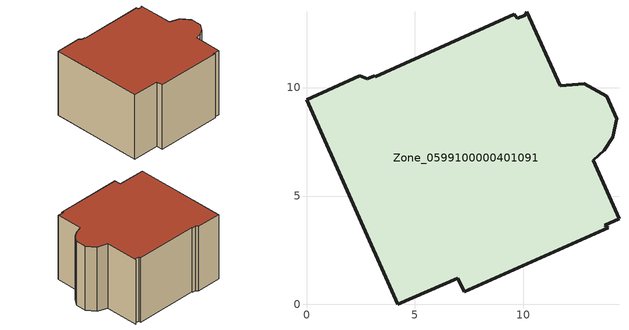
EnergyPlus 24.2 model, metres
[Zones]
Zone_0599100000401091
 floor ground (C_G): 3.18,10.51 9.59,13.38 9.72,13.19 10.09,13.34 10.15,13.5 11.69,10.08 12.81,10.18 13.83,9.6 14.29,8.55 14.12,7.7 13.72,7.1 13.21,6.64 14.41,3.94 13.75,3.65 13.92,3.54 7.27,0.58 6.98,1.21 4.21,0 0,9.43 2.46,10.53 2.79,10.41 3.16,10.55 z0
 wall outside (C_F): 13.72,7.1 14.12,7.7 14.29,8.55 13.83,9.6 12.81,10.18 11.69,10.08 10.15,13.5 10.09,13.34 9.72,13.19 9.59,13.38 3.18,10.51 3.16,10.55 2.79,10.41 2.46,10.53 0,9.43 4.21,0 6.98,1.21 7.27,0.58 13.92,3.54 13.75,3.65 14.41,3.94 13.21,6.64 13.72,7.1 z0:7.57
 roof outside (C_R): 11.69,10.08 10.15,13.5 10.09,13.34 9.72,13.19 9.59,13.38 3.18,10.51 3.16,10.55 2.79,10.41 2.46,10.53 0,9.43 4.21,0 6.98,1.21 7.27,0.58 13.92,3.54 13.75,3.65 14.41,3.94 13.21,6.64 13.72,7.1 14.12,7.7 14.29,8.55 13.83,9.6 12.81,10.18 z7.57
[BUILDING]
Pand.0599100000401091: North Axis=0; Terrain=City; Loads Convergence Tolerance Value=0.04; Temperature Convergence Tolerance Value=0.4; Solar Distribution=FullExterior; Maximum Number of Warmup Days=25; Minimum Number of Warmup Days=1
[Site:Location]
Rotterdam.The.Hague.AP_ZH_NLD Design_Conditions: Latitude=51.96; Longitude=4.45; Time Zone=1; Elevation=-4.5
[SITE:GROUNDTEMPERATURE:BUILDINGSURFACE]
18, 18, 18, 18, 18, 18, 18, 18, 18, 18, 18, 18
[MATERIAL] Thermal Absorptance=0.9; Solar Absorptance=0.7; Visible Absorptance=0.7
Name | Roughness | Thickness | Conductivity | Density | Specific Heat
G.D.1992-2005 | MediumSmooth | 0.15 | 0.06 | 540 | 1210
F.D.1992-2005 | Rough | 0.3 | 0.12 | 1920 | 840
R.D.1992-2005 | MediumRough | 0.2 | 0.08 | 1500 | 1000
[CONSTRUCTION]
C_G: G.D.1992-2005
C_F: F.D.1992-2005
C_R: R.D.1992-2005
[ZONE]
Zone_0599100000401091: Type=1; Multiplier=1; Ceiling Height=Autocalculate; Volume=Autocalculate; Floor Area=autocalculate; Part of Total Floor Area=Yes
[ZONEINFILTRATION:DESIGNFLOWRATE]
Infil_Zone_0599100000401091: Zone or ZoneList or Space or SpaceList=Zone_0599100000401091; Schedule=AlwaysOn; Design Flow Rate Calculation Method=Flow/Area; Flow Rate per Floor Area=0.0021; Constant Term Coefficient=1; Temperature Term Coefficient=0; Velocity Term Coefficient=0; Velocity Squared Term Coefficient=0
[HVACTEMPLATE:ZONE:IDEALLOADSAIRSYSTEM]
Zone_0599100000401091: Maximum Heating Supply Air Temperature=50; Minimum Cooling Supply Air Temperature=13; Maximum Heating Supply Air Humidity Ratio=0.0156; Minimum Cooling Supply Air Humidity Ratio=0.0077; Heating Limit=NoLimit; Cooling Limit=NoLimit; Dehumidification Control Type=ConstantSensibleHeatRatio; Cooling Sensible Heat Ratio=0.7; Dehumidification Setpoint=60; Humidification Control Type=None; Humidification Setpoint=30; Outdoor Air Method=None; Outdoor Air Flow Rate per Person=0.00944; Outdoor Air Flow Rate per Zone Floor Area=0; Outdoor Air Flow Rate per Zone=0; Demand Controlled Ventilation Type=None; Outdoor Air Economizer Type=NoEconomizer; Heat Recovery Type=None; Sensible Heat Recovery Effectiveness=0.7; Latent Heat Recovery Effectiveness=0.65
[ZONECONTROL:THERMOSTAT]
ThermostatControl_Zone_0599100000401091: Zone or ZoneList=Zone_0599100000401091; Control Type Schedule=DualSetpointControlType; Control 1=Thermostat_Zone_0599100000401091; Temperature Difference Between Cutout And Setpoint=0
[THERMOSTATSETPOINT:DUALSETPOINT]
Thermostat_Zone_0599100000401091: Heating Setpoint Temperature Schedule=HeatingSetpoint_Zone_0599100000401091; Cooling Setpoint Temperature Schedule=CoolingSetpoint_Zone_0599100000401091
[SCHEDULE:COMPACT]
HeatingSetpoint_Zone_0599100000401091: Through: 12/31, For: AllDays, Until: 24:00, 21
CoolingSetpoint_Zone_0599100000401091: Through: 12/31, For: AllDays, Until: 24:00, 24
DualSetpointControlType: Through: 12/31, For: AllDays, Until: 24:00, 4
AlwaysOn: Through: 12/31, For: AllDays, Until: 24:00, 1
